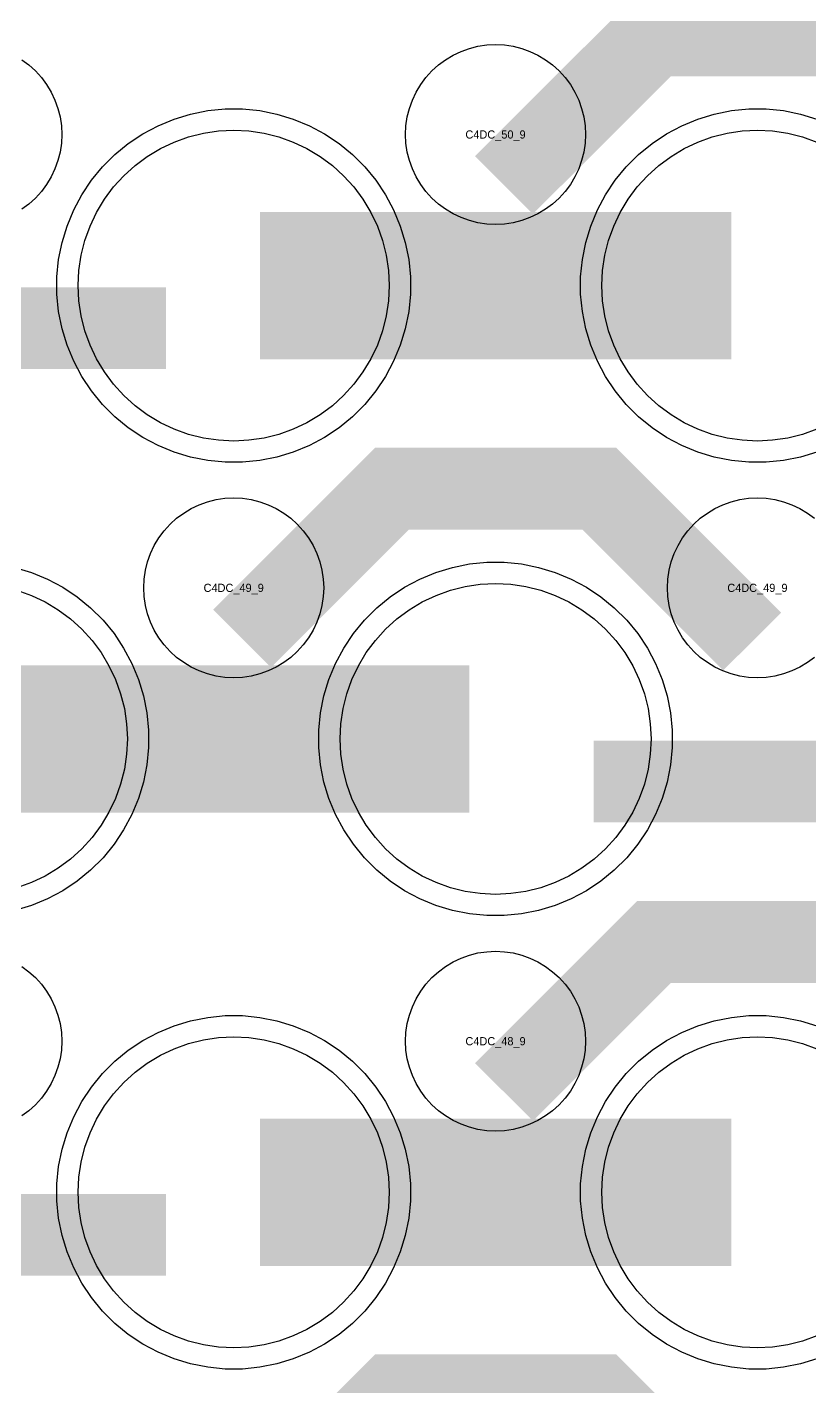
# Model space of a CAD drawing. Extents: x -11880 to 11880, y -14992 to 14992.
# Drawn here: x -9183.1 to -8944, y -8247.9 to -7832.4 of the extents above; entities that cross this region are included whole.
import ezdxf
from ezdxf.enums import TextEntityAlignment as Align

# ---------------------------------------------------------------- set-up
doc = ezdxf.new("R2010")
doc.units = 0
doc.header["$MEASUREMENT"] = 0
for name, color, linetype in [('GDS_775_DT_237', 138, 'CONTINUOUS'), ('RDL1_FS', 34, 'CONTINUOUS'), ('RDL_BS', 160, 'CONTINUOUS')]:
    doc.layers.add(name, color=color, linetype=linetype)

msp = doc.modelspace()

# ---------------------------------------------------------------- linework, layer by layer
at = {"layer": 'RDL1_FS', "color": 240, "true_color": 0xed1f24}
for points in [[(-9120, -7958.869), (-9124.657, -7958.64), (-9129.268, -7957.956), (-9133.791, -7956.824), (-9138.181, -7955.252), (-9142.395, -7953.26), (-9146.395, -7950.862), (-9150.14, -7948.084), (-9153.594, -7944.954), (-9156.724, -7941.5), (-9159.502, -7937.755), (-9161.9, -7933.755), (-9163.892, -7929.541), (-9165.464, -7925.151), (-9166.596, -7920.628), (-9167.28, -7916.017), (-9167.509, -7911.36), (-9167.28, -7906.703), (-9166.596, -7902.092), (-9165.464, -7897.569), (-9163.892, -7893.179), (-9161.9, -7888.965), (-9159.502, -7884.965), (-9156.724, -7881.22), (-9153.594, -7877.766), (-9150.14, -7874.636), (-9146.395, -7871.858), (-9142.395, -7869.46), (-9138.181, -7867.468), (-9133.791, -7865.896), (-9129.268, -7864.764), (-9124.657, -7864.08), (-9120, -7863.851), (-9115.343, -7864.08), (-9110.732, -7864.764), (-9106.209, -7865.896), (-9101.819, -7867.468), (-9097.605, -7869.46), (-9093.605, -7871.858), (-9089.86, -7874.636), (-9086.406, -7877.766), (-9083.276, -7881.22), (-9080.498, -7884.965), (-9078.1, -7888.965), (-9076.108, -7893.179), (-9074.536, -7897.569), (-9073.404, -7902.092), (-9072.72, -7906.703), (-9072.491, -7911.36), (-9072.72, -7916.017), (-9073.404, -7920.628), (-9074.536, -7925.151), (-9076.108, -7929.541), (-9078.1, -7933.755), (-9080.498, -7937.755), (-9083.276, -7941.5), (-9086.406, -7944.954), (-9089.86, -7948.084), (-9093.605, -7950.862), (-9097.605, -7953.26), (-9101.819, -7955.252), (-9106.209, -7956.824), (-9110.732, -7957.956), (-9115.343, -7958.64)], [(-9040, -8097.434), (-9044.657, -8097.205), (-9049.268, -8096.521), (-9053.791, -8095.389), (-9058.181, -8093.817), (-9062.395, -8091.825), (-9066.395, -8089.427), (-9070.14, -8086.649), (-9073.594, -8083.519), (-9076.724, -8080.065), (-9079.502, -8076.32), (-9081.9, -8072.32), (-9083.892, -8068.106), (-9085.464, -8063.716), (-9086.596, -8059.193), (-9087.28, -8054.582), (-9087.509, -8049.925), (-9087.28, -8045.268), (-9086.596, -8040.657), (-9085.464, -8036.134), (-9083.892, -8031.744), (-9081.9, -8027.53), (-9079.502, -8023.53), (-9076.724, -8019.785), (-9073.594, -8016.331), (-9070.14, -8013.201), (-9066.395, -8010.423), (-9062.395, -8008.025), (-9058.181, -8006.033), (-9053.791, -8004.461), (-9049.268, -8003.329), (-9044.657, -8002.645), (-9040, -8002.416), (-9035.343, -8002.645), (-9030.732, -8003.329), (-9026.209, -8004.461), (-9021.819, -8006.033), (-9017.605, -8008.025), (-9013.605, -8010.423), (-9009.86, -8013.201), (-9006.406, -8016.331), (-9003.276, -8019.785), (-9000.498, -8023.53), (-8998.1, -8027.53), (-8996.108, -8031.744), (-8994.536, -8036.134), (-8993.404, -8040.657), (-8992.72, -8045.268), (-8992.491, -8049.925), (-8992.72, -8054.582), (-8993.404, -8059.193), (-8994.536, -8063.716), (-8996.108, -8068.106), (-8998.1, -8072.32), (-9000.498, -8076.32), (-9003.276, -8080.065), (-9006.406, -8083.519), (-9009.86, -8086.649), (-9013.605, -8089.427), (-9017.605, -8091.825), (-9021.819, -8093.817), (-9026.209, -8095.389), (-9030.732, -8096.521), (-9035.343, -8097.205)], [(-9120, -8235.999), (-9124.657, -8235.77), (-9129.268, -8235.086), (-9133.791, -8233.954), (-9138.181, -8232.382), (-9142.395, -8230.39), (-9146.395, -8227.992), (-9150.14, -8225.214), (-9153.594, -8222.084), (-9156.724, -8218.63), (-9159.502, -8214.885), (-9161.9, -8210.885), (-9163.892, -8206.671), (-9165.464, -8202.281), (-9166.596, -8197.758), (-9167.28, -8193.147), (-9167.509, -8188.49), (-9167.28, -8183.833), (-9166.596, -8179.222), (-9165.464, -8174.699), (-9163.892, -8170.309), (-9161.9, -8166.095), (-9159.502, -8162.095), (-9156.724, -8158.35), (-9153.594, -8154.896), (-9150.14, -8151.766), (-9146.395, -8148.988), (-9142.395, -8146.59), (-9138.181, -8144.598), (-9133.791, -8143.026), (-9129.268, -8141.894), (-9124.657, -8141.21), (-9120, -8140.981), (-9115.343, -8141.21), (-9110.732, -8141.894), (-9106.209, -8143.026), (-9101.819, -8144.598), (-9097.605, -8146.59), (-9093.605, -8148.988), (-9089.86, -8151.766), (-9086.406, -8154.896), (-9083.276, -8158.35), (-9080.498, -8162.095), (-9078.1, -8166.095), (-9076.108, -8170.309), (-9074.536, -8174.699), (-9073.404, -8179.222), (-9072.72, -8183.833), (-9072.491, -8188.49), (-9072.72, -8193.147), (-9073.404, -8197.758), (-9074.536, -8202.281), (-9076.108, -8206.671), (-9078.1, -8210.885), (-9080.498, -8214.885), (-9083.276, -8218.63), (-9086.406, -8222.084), (-9089.86, -8225.214), (-9093.605, -8227.992), (-9097.605, -8230.39), (-9101.819, -8232.382), (-9106.209, -8233.954), (-9110.732, -8235.086), (-9115.343, -8235.77)]]:
    msp.add_lwpolyline(points, close=True, dxfattribs=at)
for points in [[(-8941.819, -7955.252), (-8946.209, -7956.824), (-8950.732, -7957.956), (-8955.343, -7958.64), (-8960, -7958.869), (-8964.657, -7958.64), (-8969.268, -7957.956), (-8973.791, -7956.824), (-8978.181, -7955.252), (-8982.395, -7953.26), (-8986.395, -7950.862), (-8990.14, -7948.084), (-8993.594, -7944.954), (-8996.724, -7941.5), (-8999.502, -7937.755), (-9001.9, -7933.755), (-9003.892, -7929.541), (-9005.464, -7925.151), (-9006.596, -7920.628), (-9007.28, -7916.017), (-9007.509, -7911.36), (-9007.28, -7906.703), (-9006.596, -7902.092), (-9005.464, -7897.569), (-9003.892, -7893.179), (-9001.9, -7888.965), (-8999.502, -7884.965), (-8996.724, -7881.22), (-8993.594, -7877.766), (-8990.14, -7874.636), (-8986.395, -7871.858), (-8982.395, -7869.46), (-8978.181, -7867.468), (-8973.791, -7865.896), (-8969.268, -7864.764), (-8964.657, -7864.08), (-8960, -7863.851), (-8955.343, -7864.08), (-8950.732, -7864.764), (-8946.209, -7865.896), (-8941.819, -7867.468)], [(-9186.209, -8004.461), (-9181.819, -8006.033), (-9177.605, -8008.025), (-9173.605, -8010.423), (-9169.86, -8013.201), (-9166.406, -8016.331), (-9163.276, -8019.785), (-9160.498, -8023.53), (-9158.1, -8027.53), (-9156.108, -8031.744), (-9154.536, -8036.134), (-9153.404, -8040.657), (-9152.72, -8045.268), (-9152.491, -8049.925), (-9152.72, -8054.582), (-9153.404, -8059.193), (-9154.536, -8063.716), (-9156.108, -8068.106), (-9158.1, -8072.32), (-9160.498, -8076.32), (-9163.276, -8080.065), (-9166.406, -8083.519), (-9169.86, -8086.649), (-9173.605, -8089.427), (-9177.605, -8091.825), (-9181.819, -8093.817), (-9186.209, -8095.389)], [(-8941.819, -8232.382), (-8946.209, -8233.954), (-8950.732, -8235.086), (-8955.343, -8235.77), (-8960, -8235.999), (-8964.657, -8235.77), (-8969.268, -8235.086), (-8973.791, -8233.954), (-8978.181, -8232.382), (-8982.395, -8230.39), (-8986.395, -8227.992), (-8990.14, -8225.214), (-8993.594, -8222.084), (-8996.724, -8218.63), (-8999.502, -8214.885), (-9001.9, -8210.885), (-9003.892, -8206.671), (-9005.464, -8202.281), (-9006.596, -8197.758), (-9007.28, -8193.147), (-9007.509, -8188.49), (-9007.28, -8183.833), (-9006.596, -8179.222), (-9005.464, -8174.699), (-9003.892, -8170.309), (-9001.9, -8166.095), (-8999.502, -8162.095), (-8996.724, -8158.35), (-8993.594, -8154.896), (-8990.14, -8151.766), (-8986.395, -8148.988), (-8982.395, -8146.59), (-8978.181, -8144.598), (-8973.791, -8143.026), (-8969.268, -8141.894), (-8964.657, -8141.21), (-8960, -8140.981), (-8955.343, -8141.21), (-8950.732, -8141.894), (-8946.209, -8143.026), (-8941.819, -8144.598)]]:
    msp.add_lwpolyline(points, dxfattribs=at)
for points in [[(-9111.998, -7911.36, 45, 45, 0), (-9039.998, -7911.36, 45, 45, 0)], [(-9039.998, -7911.36, 45, 45, 0), (-8967.998, -7911.36, 45, 45, 0)], [(-9191.998, -8049.925, 45, 45, 0), (-9119.998, -8049.925, 45, 45, 0)], [(-9119.998, -8049.925, 45, 45, 0), (-9047.998, -8049.925, 45, 45, 0)], [(-9111.998, -8188.49, 45, 45, 0), (-9039.998, -8188.49, 45, 45, 0)], [(-9039.998, -8188.49, 45, 45, 0), (-8967.998, -8188.49, 45, 45, 0)]]:
    msp.add_lwpolyline(points, format="xyseb", dxfattribs=at)
at = {"layer": 'RDL_BS'}
for points in [[(-9037.438, -7880.674, 25, 25, 0), (-8991.623, -7834.859, 25, 25, 0), (-8958.07, -7834.859, 25, 25, 0)], [(-8881.599, -7881.573, 25, 25, 0), (-8928.313, -7834.859, 25, 25, 0), (-8958.071, -7834.859, 25, 25, 0)], [(-9117.438, -8019.239, 25, 25, 0), (-9071.623, -7973.424, 25, 25, 0), (-9038.07, -7973.424, 25, 25, 0)], [(-8961.599, -8020.138, 25, 25, 0), (-9008.313, -7973.424, 25, 25, 0), (-9038.071, -7973.424, 25, 25, 0)], [(-9037.438, -8157.804, 25, 25, 0), (-8991.623, -8111.989, 25, 25, 0), (-8958.07, -8111.989, 25, 25, 0)], [(-8881.599, -8158.703, 25, 25, 0), (-8928.313, -8111.989, 25, 25, 0), (-8958.071, -8111.989, 25, 25, 0)], [(-9117.438, -8296.369, 25, 25, 0), (-9071.623, -8250.554, 25, 25, 0), (-9038.07, -8250.554, 25, 25, 0)], [(-8961.599, -8297.268, 25, 25, 0), (-9008.313, -8250.554, 25, 25, 0), (-9038.071, -8250.554, 25, 25, 0)]]:
    msp.add_lwpolyline(points, format="xyseb", dxfattribs=at)
for points in [[(-9040, -7892.666), (-9042.693, -7892.534), (-9045.365, -7892.138), (-9047.984, -7891.481), (-9050.519, -7890.574), (-9052.956, -7889.422), (-9055.28, -7888.029), (-9057.443, -7886.426), (-9059.442, -7884.614), (-9061.254, -7882.615), (-9062.857, -7880.452), (-9064.25, -7878.128), (-9065.402, -7875.691), (-9066.309, -7873.156), (-9066.966, -7870.537), (-9067.362, -7867.865), (-9067.494, -7865.172), (-9067.362, -7862.479), (-9066.966, -7859.807), (-9066.309, -7857.188), (-9065.402, -7854.653), (-9064.25, -7852.216), (-9062.857, -7849.892), (-9061.254, -7847.729), (-9059.442, -7845.73), (-9057.443, -7843.918), (-9055.28, -7842.315), (-9052.956, -7840.922), (-9050.519, -7839.77), (-9047.984, -7838.863), (-9045.365, -7838.206), (-9042.693, -7837.81), (-9040, -7837.678), (-9037.307, -7837.81), (-9034.635, -7838.206), (-9032.016, -7838.863), (-9029.481, -7839.77), (-9027.044, -7840.922), (-9024.72, -7842.315), (-9022.557, -7843.918), (-9020.558, -7845.73), (-9018.746, -7847.729), (-9017.143, -7849.892), (-9015.75, -7852.216), (-9014.598, -7854.653), (-9013.691, -7857.188), (-9013.034, -7859.807), (-9012.638, -7862.479), (-9012.506, -7865.172), (-9012.638, -7867.865), (-9013.034, -7870.537), (-9013.691, -7873.156), (-9014.598, -7875.691), (-9015.75, -7878.128), (-9017.143, -7880.452), (-9018.746, -7882.615), (-9020.558, -7884.614), (-9022.557, -7886.426), (-9024.72, -7888.029), (-9027.044, -7889.422), (-9029.481, -7890.574), (-9032.016, -7891.481), (-9034.635, -7892.138), (-9037.307, -7892.534)], [(-9120, -8031.231), (-9122.693, -8031.099), (-9125.365, -8030.703), (-9127.984, -8030.046), (-9130.519, -8029.139), (-9132.956, -8027.987), (-9135.28, -8026.594), (-9137.443, -8024.991), (-9139.442, -8023.179), (-9141.254, -8021.18), (-9142.857, -8019.017), (-9144.25, -8016.693), (-9145.402, -8014.256), (-9146.309, -8011.721), (-9146.966, -8009.102), (-9147.362, -8006.43), (-9147.494, -8003.737), (-9147.362, -8001.044), (-9146.966, -7998.372), (-9146.309, -7995.753), (-9145.402, -7993.218), (-9144.25, -7990.781), (-9142.857, -7988.457), (-9141.254, -7986.294), (-9139.442, -7984.295), (-9137.443, -7982.483), (-9135.28, -7980.88), (-9132.956, -7979.487), (-9130.519, -7978.335), (-9127.984, -7977.428), (-9125.365, -7976.771), (-9122.693, -7976.375), (-9120, -7976.243), (-9117.307, -7976.375), (-9114.635, -7976.771), (-9112.016, -7977.428), (-9109.481, -7978.335), (-9107.044, -7979.487), (-9104.72, -7980.88), (-9102.557, -7982.483), (-9100.558, -7984.295), (-9098.746, -7986.294), (-9097.143, -7988.457), (-9095.75, -7990.781), (-9094.598, -7993.218), (-9093.691, -7995.753), (-9093.034, -7998.372), (-9092.638, -8001.044), (-9092.506, -8003.737), (-9092.638, -8006.43), (-9093.034, -8009.102), (-9093.691, -8011.721), (-9094.598, -8014.256), (-9095.75, -8016.693), (-9097.143, -8019.017), (-9098.746, -8021.18), (-9100.558, -8023.179), (-9102.557, -8024.991), (-9104.72, -8026.594), (-9107.044, -8027.987), (-9109.481, -8029.139), (-9112.016, -8030.046), (-9114.635, -8030.703), (-9117.307, -8031.099)], [(-9040, -8169.796), (-9042.693, -8169.664), (-9045.365, -8169.268), (-9047.984, -8168.611), (-9050.519, -8167.704), (-9052.956, -8166.552), (-9055.28, -8165.159), (-9057.443, -8163.556), (-9059.442, -8161.744), (-9061.254, -8159.745), (-9062.857, -8157.582), (-9064.25, -8155.258), (-9065.402, -8152.821), (-9066.309, -8150.286), (-9066.966, -8147.667), (-9067.362, -8144.995), (-9067.494, -8142.302), (-9067.362, -8139.609), (-9066.966, -8136.937), (-9066.309, -8134.318), (-9065.402, -8131.783), (-9064.25, -8129.346), (-9062.857, -8127.022), (-9061.254, -8124.859), (-9059.442, -8122.86), (-9057.443, -8121.048), (-9055.28, -8119.445), (-9052.956, -8118.052), (-9050.519, -8116.9), (-9047.984, -8115.993), (-9045.365, -8115.336), (-9042.693, -8114.94), (-9040, -8114.808), (-9037.307, -8114.94), (-9034.635, -8115.336), (-9032.016, -8115.993), (-9029.481, -8116.9), (-9027.044, -8118.052), (-9024.72, -8119.445), (-9022.557, -8121.048), (-9020.558, -8122.86), (-9018.746, -8124.859), (-9017.143, -8127.022), (-9015.75, -8129.346), (-9014.598, -8131.783), (-9013.691, -8134.318), (-9013.034, -8136.937), (-9012.638, -8139.609), (-9012.506, -8142.302), (-9012.638, -8144.995), (-9013.034, -8147.667), (-9013.691, -8150.286), (-9014.598, -8152.821), (-9015.75, -8155.258), (-9017.143, -8157.582), (-9018.746, -8159.745), (-9020.558, -8161.744), (-9022.557, -8163.556), (-9024.72, -8165.159), (-9027.044, -8166.552), (-9029.481, -8167.704), (-9032.016, -8168.611), (-9034.635, -8169.268), (-9037.307, -8169.664)]]:
    msp.add_lwpolyline(points, close=True, dxfattribs=at)
for points in [[(-9184.72, -7842.315), (-9182.557, -7843.918), (-9180.558, -7845.73), (-9178.746, -7847.729), (-9177.143, -7849.892), (-9175.75, -7852.216), (-9174.598, -7854.653), (-9173.691, -7857.188), (-9173.034, -7859.807), (-9172.638, -7862.479), (-9172.506, -7865.172), (-9172.638, -7867.865), (-9173.034, -7870.537), (-9173.691, -7873.156), (-9174.598, -7875.691), (-9175.75, -7878.128), (-9177.143, -7880.452), (-9178.746, -7882.615), (-9180.558, -7884.614), (-9182.557, -7886.426), (-9184.72, -7888.029)], [(-8942.557, -8024.991), (-8944.72, -8026.594), (-8947.044, -8027.987), (-8949.481, -8029.139), (-8952.016, -8030.046), (-8954.635, -8030.703), (-8957.307, -8031.099), (-8960, -8031.231), (-8962.693, -8031.099), (-8965.365, -8030.703), (-8967.984, -8030.046), (-8970.519, -8029.139), (-8972.956, -8027.987), (-8975.28, -8026.594), (-8977.443, -8024.991), (-8979.442, -8023.179), (-8981.254, -8021.18), (-8982.857, -8019.017), (-8984.25, -8016.693), (-8985.402, -8014.256), (-8986.309, -8011.721), (-8986.966, -8009.102), (-8987.362, -8006.43), (-8987.494, -8003.737), (-8987.362, -8001.044), (-8986.966, -7998.372), (-8986.309, -7995.753), (-8985.402, -7993.218), (-8984.25, -7990.781), (-8982.857, -7988.457), (-8981.254, -7986.294), (-8979.442, -7984.295), (-8977.443, -7982.483), (-8975.28, -7980.88), (-8972.956, -7979.487), (-8970.519, -7978.335), (-8967.984, -7977.428), (-8965.365, -7976.771), (-8962.693, -7976.375), (-8960, -7976.243), (-8957.307, -7976.375), (-8954.635, -7976.771), (-8952.016, -7977.428), (-8949.481, -7978.335), (-8947.044, -7979.487), (-8944.72, -7980.88), (-8942.557, -7982.483)], [(-9184.72, -8119.445), (-9182.557, -8121.048), (-9180.558, -8122.86), (-9178.746, -8124.859), (-9177.143, -8127.022), (-9175.75, -8129.346), (-9174.598, -8131.783), (-9173.691, -8134.318), (-9173.034, -8136.937), (-9172.638, -8139.609), (-9172.506, -8142.302), (-9172.638, -8144.995), (-9173.034, -8147.667), (-9173.691, -8150.286), (-9174.598, -8152.821), (-9175.75, -8155.258), (-9177.143, -8157.582), (-9178.746, -8159.745), (-9180.558, -8161.744), (-9182.557, -8163.556), (-9184.72, -8165.159)]]:
    msp.add_lwpolyline(points, dxfattribs=at)
at = {"layer": 'RDL_BS', "color": 240, "true_color": 0xed1f24}
for points in [[(-9122.644, -7965.36), (-9127.938, -7964.843), (-9133.165, -7963.797), (-9138.205, -7962.266), (-9143.115, -7960.235), (-9147.777, -7957.743), (-9152.191, -7954.796), (-9156.292, -7951.434), (-9160.074, -7947.652), (-9163.436, -7943.551), (-9166.383, -7939.137), (-9168.875, -7934.475), (-9170.906, -7929.565), (-9172.437, -7924.525), (-9173.483, -7919.298), (-9174, -7914.004), (-9174, -7908.716), (-9173.483, -7903.422), (-9172.437, -7898.195), (-9170.906, -7893.155), (-9168.875, -7888.245), (-9166.383, -7883.583), (-9163.436, -7879.169), (-9160.074, -7875.068), (-9156.292, -7871.286), (-9152.191, -7867.924), (-9147.777, -7864.977), (-9143.115, -7862.485), (-9138.205, -7860.454), (-9133.165, -7858.923), (-9127.938, -7857.877), (-9122.644, -7857.36), (-9117.356, -7857.36), (-9112.062, -7857.877), (-9106.835, -7858.923), (-9101.795, -7860.454), (-9096.885, -7862.485), (-9092.223, -7864.977), (-9087.809, -7867.924), (-9083.708, -7871.286), (-9079.926, -7875.068), (-9076.564, -7879.169), (-9073.617, -7883.583), (-9071.125, -7888.245), (-9069.094, -7893.155), (-9067.563, -7898.195), (-9066.517, -7903.422), (-9066, -7908.716), (-9066, -7914.004), (-9066.517, -7919.298), (-9067.563, -7924.525), (-9069.094, -7929.565), (-9071.125, -7934.475), (-9073.617, -7939.137), (-9076.564, -7943.551), (-9079.926, -7947.652), (-9083.708, -7951.434), (-9087.809, -7954.796), (-9092.223, -7957.743), (-9096.885, -7960.235), (-9101.795, -7962.266), (-9106.835, -7963.797), (-9112.062, -7964.843), (-9117.356, -7965.36)], [(-9042.644, -8103.925), (-9047.938, -8103.408), (-9053.165, -8102.362), (-9058.205, -8100.831), (-9063.115, -8098.8), (-9067.777, -8096.308), (-9072.191, -8093.361), (-9076.292, -8089.999), (-9080.074, -8086.217), (-9083.436, -8082.116), (-9086.383, -8077.702), (-9088.875, -8073.04), (-9090.906, -8068.13), (-9092.437, -8063.09), (-9093.483, -8057.863), (-9094, -8052.569), (-9094, -8047.281), (-9093.483, -8041.987), (-9092.437, -8036.76), (-9090.906, -8031.72), (-9088.875, -8026.81), (-9086.383, -8022.148), (-9083.436, -8017.734), (-9080.074, -8013.633), (-9076.292, -8009.851), (-9072.191, -8006.489), (-9067.777, -8003.542), (-9063.115, -8001.05), (-9058.205, -7999.019), (-9053.165, -7997.488), (-9047.938, -7996.442), (-9042.644, -7995.925), (-9037.356, -7995.925), (-9032.062, -7996.442), (-9026.835, -7997.488), (-9021.795, -7999.019), (-9016.885, -8001.05), (-9012.223, -8003.542), (-9007.809, -8006.489), (-9003.708, -8009.851), (-8999.926, -8013.633), (-8996.564, -8017.734), (-8993.617, -8022.148), (-8991.125, -8026.81), (-8989.094, -8031.72), (-8987.563, -8036.76), (-8986.517, -8041.987), (-8986, -8047.281), (-8986, -8052.569), (-8986.517, -8057.863), (-8987.563, -8063.09), (-8989.094, -8068.13), (-8991.125, -8073.04), (-8993.617, -8077.702), (-8996.564, -8082.116), (-8999.926, -8086.217), (-9003.708, -8089.999), (-9007.809, -8093.361), (-9012.223, -8096.308), (-9016.885, -8098.8), (-9021.795, -8100.831), (-9026.835, -8102.362), (-9032.062, -8103.408), (-9037.356, -8103.925)], [(-9122.644, -8242.49), (-9127.938, -8241.973), (-9133.165, -8240.927), (-9138.205, -8239.396), (-9143.115, -8237.365), (-9147.777, -8234.873), (-9152.191, -8231.926), (-9156.292, -8228.564), (-9160.074, -8224.782), (-9163.436, -8220.681), (-9166.383, -8216.267), (-9168.875, -8211.605), (-9170.906, -8206.695), (-9172.437, -8201.655), (-9173.483, -8196.428), (-9174, -8191.134), (-9174, -8185.846), (-9173.483, -8180.552), (-9172.437, -8175.325), (-9170.906, -8170.285), (-9168.875, -8165.375), (-9166.383, -8160.713), (-9163.436, -8156.299), (-9160.074, -8152.198), (-9156.292, -8148.416), (-9152.191, -8145.054), (-9147.777, -8142.107), (-9143.115, -8139.615), (-9138.205, -8137.584), (-9133.165, -8136.053), (-9127.938, -8135.007), (-9122.644, -8134.49), (-9117.356, -8134.49), (-9112.062, -8135.007), (-9106.835, -8136.053), (-9101.795, -8137.584), (-9096.885, -8139.615), (-9092.223, -8142.107), (-9087.809, -8145.054), (-9083.708, -8148.416), (-9079.926, -8152.198), (-9076.564, -8156.299), (-9073.617, -8160.713), (-9071.125, -8165.375), (-9069.094, -8170.285), (-9067.563, -8175.325), (-9066.517, -8180.552), (-9066, -8185.846), (-9066, -8191.134), (-9066.517, -8196.428), (-9067.563, -8201.655), (-9069.094, -8206.695), (-9071.125, -8211.605), (-9073.617, -8216.267), (-9076.564, -8220.681), (-9079.926, -8224.782), (-9083.708, -8228.564), (-9087.809, -8231.926), (-9092.223, -8234.873), (-9096.885, -8237.365), (-9101.795, -8239.396), (-9106.835, -8240.927), (-9112.062, -8241.973), (-9117.356, -8242.49)]]:
    msp.add_lwpolyline(points, close=True, dxfattribs=at)
for points in [[(-8941.795, -7962.266), (-8946.835, -7963.797), (-8952.062, -7964.843), (-8957.356, -7965.36), (-8962.644, -7965.36), (-8967.938, -7964.843), (-8973.165, -7963.797), (-8978.205, -7962.266), (-8983.115, -7960.235), (-8987.777, -7957.743), (-8992.191, -7954.796), (-8996.292, -7951.434), (-9000.074, -7947.652), (-9003.436, -7943.551), (-9006.383, -7939.137), (-9008.875, -7934.475), (-9010.906, -7929.565), (-9012.437, -7924.525), (-9013.483, -7919.298), (-9014, -7914.004), (-9014, -7908.716), (-9013.483, -7903.422), (-9012.437, -7898.195), (-9010.906, -7893.155), (-9008.875, -7888.245), (-9006.383, -7883.583), (-9003.436, -7879.169), (-9000.074, -7875.068), (-8996.292, -7871.286), (-8992.191, -7867.924), (-8987.777, -7864.977), (-8983.115, -7862.485), (-8978.205, -7860.454), (-8973.165, -7858.923), (-8967.938, -7857.877), (-8962.644, -7857.36), (-8957.356, -7857.36), (-8952.062, -7857.877), (-8946.835, -7858.923), (-8941.795, -7860.454)], [(-9186.835, -7997.488), (-9181.795, -7999.019), (-9176.885, -8001.05), (-9172.223, -8003.542), (-9167.809, -8006.489), (-9163.708, -8009.851), (-9159.926, -8013.633), (-9156.564, -8017.734), (-9153.617, -8022.148), (-9151.125, -8026.81), (-9149.094, -8031.72), (-9147.563, -8036.76), (-9146.517, -8041.987), (-9146, -8047.281), (-9146, -8052.569), (-9146.517, -8057.863), (-9147.563, -8063.09), (-9149.094, -8068.13), (-9151.125, -8073.04), (-9153.617, -8077.702), (-9156.564, -8082.116), (-9159.926, -8086.217), (-9163.708, -8089.999), (-9167.809, -8093.361), (-9172.223, -8096.308), (-9176.885, -8098.8), (-9181.795, -8100.831), (-9186.835, -8102.362)], [(-8941.795, -8239.396), (-8946.835, -8240.927), (-8952.062, -8241.973), (-8957.356, -8242.49), (-8962.644, -8242.49), (-8967.938, -8241.973), (-8973.165, -8240.927), (-8978.205, -8239.396), (-8983.115, -8237.365), (-8987.777, -8234.873), (-8992.191, -8231.926), (-8996.292, -8228.564), (-9000.074, -8224.782), (-9003.436, -8220.681), (-9006.383, -8216.267), (-9008.875, -8211.605), (-9010.906, -8206.695), (-9012.437, -8201.655), (-9013.483, -8196.428), (-9014, -8191.134), (-9014, -8185.846), (-9013.483, -8180.552), (-9012.437, -8175.325), (-9010.906, -8170.285), (-9008.875, -8165.375), (-9006.383, -8160.713), (-9003.436, -8156.299), (-9000.074, -8152.198), (-8996.292, -8148.416), (-8992.191, -8145.054), (-8987.777, -8142.107), (-8983.115, -8139.615), (-8978.205, -8137.584), (-8973.165, -8136.053), (-8967.938, -8135.007), (-8962.644, -8134.49), (-8957.356, -8134.49), (-8952.062, -8135.007), (-8946.835, -8136.053), (-8941.795, -8137.584)]]:
    msp.add_lwpolyline(points, dxfattribs=at)
for points in [[(-9249.984, -7924.373, 25, 25, 0), (-9140.719, -7924.373, 25, 25, 0)], [(-9009.984, -8062.938, 25, 25, 0), (-8900.719, -8062.938, 25, 25, 0)], [(-9249.984, -8201.503, 25, 25, 0), (-9140.719, -8201.503, 25, 25, 0)]]:
    msp.add_lwpolyline(points, format="xyseb", dxfattribs=at)

# ---------------------------------------------------------------- texts
at = {"layer": 'GDS_775_DT_237'}
for s, p in [('C4DC_50_9', (-9040, -7865.172)), ('C4DC_50_9', (-9040, -7865.172)), ('C4DC_49_9', (-9120, -8003.737)), ('C4DC_49_9', (-9120, -8003.737)), ('C4DC_49_9', (-8960, -8003.737)), ('C4DC_49_9', (-8960, -8003.737)), ('C4DC_48_9', (-9040, -8142.302)), ('C4DC_48_9', (-9040, -8142.302))]:
    msp.add_text(s, height=2.5, dxfattribs=at).set_placement(p, align=Align.MIDDLE_CENTER)

doc.saveas('drawing.dxf')
